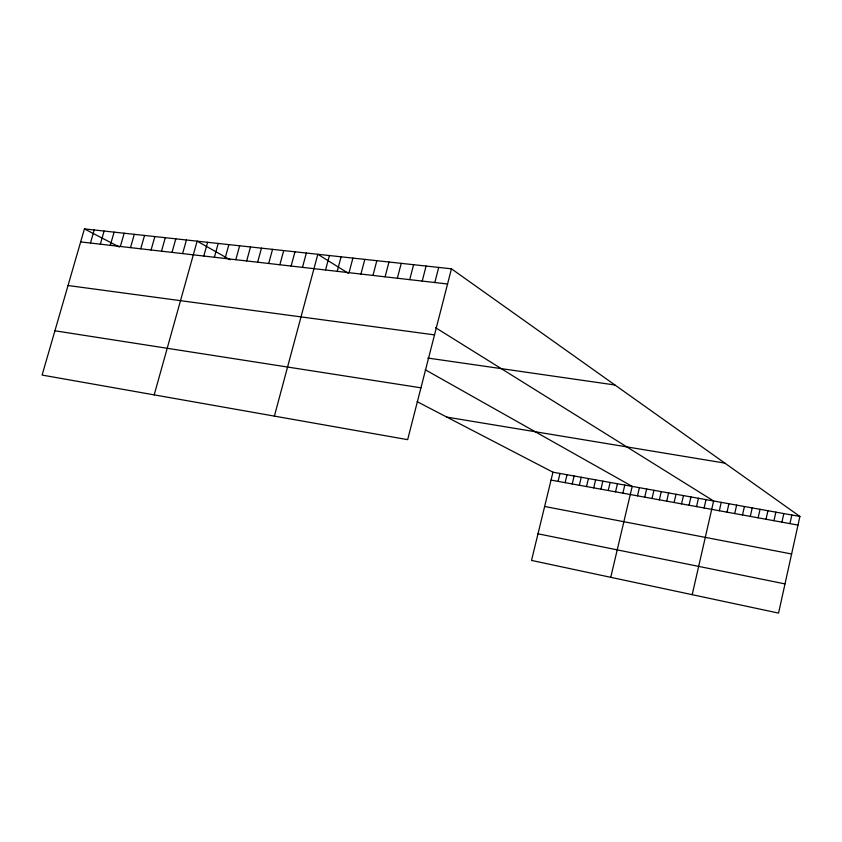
<?xml version="1.0" encoding="UTF-8"?>
<svg xmlns="http://www.w3.org/2000/svg" width="842" height="842" viewBox="0 0 842 842"><rect width="100%" height="100%" fill="white"/><g stroke="black" fill="none" stroke-linecap="round" stroke-linejoin="round"><path stroke-width="1.26" d="M451.449 268.808L407.654 439.661L42.1 375.069L84.421 228.908L451.449 268.808L799.9 516.451L778.555 613.092L531.523 560.425L552.962 472.204L417.106 401.655M773.945 520.703L775.861 512.147M781.923 522.156L783.828 513.567M789.933 523.619L791.848 515.009M758.137 517.819L760.052 509.305M766.02 519.261L767.936 510.726M734.729 513.557L736.645 505.116M742.497 514.978L744.402 506.505M750.296 516.399L752.211 507.905M719.342 510.757L721.247 502.358M727.014 512.157L728.93 503.737M696.544 506.6L698.46 498.275M704.101 507.979L706.017 499.622M692.198 594.684L713.616 500.99L435.546 327.664M674.105 502.516L676.031 494.254M681.546 503.874L683.462 495.58M689.03 505.232L690.945 496.927M659.349 499.822L661.265 491.602M666.706 501.169L668.622 492.928M637.489 495.843L639.404 487.686M644.73 497.159L646.656 488.992M652.024 498.485L653.939 490.297M615.523 491.844L617.449 483.75M622.88 493.18L624.796 485.076M610.745 577.317L632.195 486.392L425.263 369.754M600.935 489.181L602.851 481.14M608.219 490.507L610.134 482.445M579.338 485.245L581.254 477.267M586.495 486.55L588.411 478.551M593.694 487.865L595.62 479.845M558.067 481.371L559.983 473.457M565.119 482.655L567.034 474.72M572.202 483.95L574.128 475.993M422.21 281.081L426.094 266.051M434.819 282.523L438.714 267.419M409.717 279.639L413.601 264.693M385.099 276.818L388.972 262.009M397.35 278.228L401.234 263.346M372.964 275.429L376.837 260.694M349.03 272.682L352.903 258.094M360.934 274.05L364.807 259.389M325.538 269.987L329.411 255.536M337.232 271.334L341.094 256.81M274.387 416.116L317.823 254.284L348.325 273.292M291.122 266.04L294.974 251.8M302.488 267.346L306.351 253.032M268.693 263.472L272.545 249.358M279.86 264.756L283.712 250.569M246.674 260.946L250.516 246.959M257.631 262.209L261.473 248.158M225.046 258.473L228.877 244.612M235.813 259.704L239.644 245.78M214.373 257.242L218.204 243.454M154.191 394.877L197.133 241.159L230.171 259.778M203.796 256.031L207.616 242.296M172 252.389L175.81 238.844M182.609 253.6L186.429 239.991M151.065 249.99L154.875 236.56M161.485 251.179L165.295 237.697M130.51 247.632L134.299 234.329M140.74 248.8L144.54 235.444M110.302 245.317L114.091 232.129M120.364 246.464L124.153 233.223M90.452 243.043L94.23 229.971M100.335 244.169L104.113 231.045M80.653 241.917L447.555 283.986M68.034 285.512L434.514 334.884M427.778 358.05L614.923 384.994M54.919 330.79L420.947 387.815M446.913 417.127L724.857 463.111M552.962 472.204L799.9 516.451M551.047 480.087L797.995 525.082M544.637 506.474L791.606 553.983M537.996 533.796L784.997 583.906M84.421 228.908L119.354 247.043"/></g></svg>
